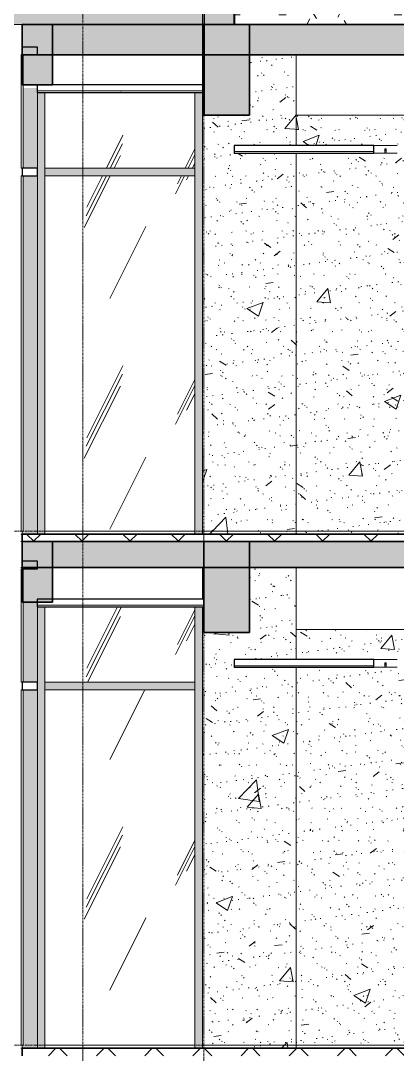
# Model space of a CAD drawing. Header units: millimetres. Extents: x 1240 to 198004, y -7796 to 35300.
# Drawn here: x 150554 to 153041, y 22540 to 29375 of the extents above; entities that cross this region are included whole.
import ezdxf

# ---------------------------------------------------------------- set-up
doc = ezdxf.new("R2010")
doc.units = ezdxf.units.MM
doc.linetypes.add('Centre', pattern=[31.75, 6.35, -4.7625, 15.875, -4.7625])
doc.linetypes.add('Grid Line', pattern=[22.225, 12.7, -3.175, 3.175, -3.175])
for name, color, linetype, lineweight in [('0-2', 50, 'Continuous', 5), ('A-CLNG', 13, 'Continuous', 9), ('A-CLNG-1', 13, 'Continuous', 25), ('A-CLNG-PATT-1', 13, 'Continuous', 9), ('A-FLOR', 192, 'Continuous', 9), ('A-FLOR-1', 10, 'Continuous', 35), ('A-FLOR-2', 7, 'Continuous', 9), ('A-FLOR-3', 192, 'Continuous', 35), ('A-FLOR-LEVL-2', 51, 'Centre', 9), ('A-FLOR-PATT-1', 7, 'Continuous', 9), ('A-FLOR-PATT-3', 8, 'Continuous', 9), ('A-GLAZ-CURT', 52, 'Continuous', 9), ('A-GLAZ-CURT-1', 52, 'Continuous', 18), ('A-GLAZ-CWMG', 51, 'Continuous', 9), ('A-GLAZ-CWMG-1', 51, 'Continuous', 25), ('A-WALL-PATT-3', 111, 'Continuous', 5), ('A-WALL-PATT-4', 111, 'Continuous', 9), ('E-LITE-EQPM', 33, 'Continuous', 9), ('I-WALL', 2, 'Continuous', 9), ('I-WALL-2', 2, 'Continuous', 25), ('S-BEAM-1', 12, 'Continuous', 5), ('S-BEAM-2', 10, 'Continuous', 35), ('S-BEAM-3', 7, 'Continuous', 9), ('S-GRID-1', 1, 'Grid Line', 9)]:
    doc.layers.add(name, color=color, linetype=linetype, lineweight=lineweight)
pattern_1 = [(50, (196301.1, 0), (1093.104, -95.634), [114.3, -1257.3]), (355, (196301.1, 0), (-211.457, 1146.34), [91.44, -1005.84]), (100.451, (196392.2, -8), (881.656, 1050.7), [97.14, -1068.54]), (46.184, (196301.1, 304.8), (1626.475, -252.257), [171.45, -1885.95]), (96.636, (196436.6, 283.8), (1424.416, 1484.565), [145.71, -1602.81]), (351.184, (196301.1, 304.8), (1424.43, 1484.55), [137.16, -1508.76]), (21, (196453.5, 228.6), (909.686, -613.591), [114.3, -1257.3]), (326, (196453.5, 228.6), (370.812, 1105.13), [91.44, -1005.84]), (71.451, (196529.3, 177.5), (1280.503, 491.528), [97.14, -1068.54]), (37.5, (196301.1, 0), (18.5313, 507.3303), [50.292, -943.356, 50.292, -970.788, -1009.65]), (37.5, (196301.1, 0), (18.5313, 507.3303), [-2014.728, 50.292, -959.358]), (7.5, (196301.1, 0), (400.918, 601.0836), [50.292, -531.876, 50.292, -920.496, -384.81]), (7.5, (196301.1, 0), (400.918, 601.0836), [-1552.956, 50.292, -334.518]), (327.5, (195961.25, 0), (813.545, -34.3737), [50.292, -330.708, 50.292, -1138.428, -1577.34]), (327.5, (195961.25, 0), (813.545, -34.3737), [-1569.72, 50.292, -1527.048]), (317.5, (195808.85, 0), (888.775, 152.56), [50.292, -445.008, 50.292, -739.14, -1120.14]), (317.5, (195808.85, 0), (888.775, 152.56), [-1284.732, 50.292, -1069.848])]
pattern_2 = [(37.5, (196301.1, 0), (-4.79953, 146.8239), [5.029, -110.795, 5.029, -124.511, -123.825]), (37.5, (196301.1, 0), (-4.79953, 146.8239), [-245.364, 5.029, -118.796]), (7.5, (196301.1, 0), (134.8574, 215.0472), [5.029, -57.455, 5.029, -99.365, -40.005]), (7.5, (196301.1, 0), (134.8574, 215.0472), [-166.878, 5.029, -34.976]), (327.5, (196207.37, 0), (237.29776, 0.4316), [5.029, -33.071, 5.029, -132.131, -179.07]), (327.5, (196207.37, 0), (237.29776, 0.4316), [-175.26, 5.029, -174.041]), (317.5, (196207.37, 0), (229.06706, 66.8792), [5.029, -14.021, 5.029, -84.887, -102.87]), (317.5, (196207.37, 0), (229.06706, 66.8792), [-108.966, 5.029, -97.841])]
pattern_3 = [(45, (196301.1, 0), (-159.099, 159.099), []), (135, (196301.1, 0), (-159.099, -159.099), [])]
pattern_4 = [(63.435, (1790.26, 104.33), (-0.001, 1524.001), [532.463, -2875.304]), (63.435, (266.26, 104.33), (-0.001, 1524.001), [532.463, -2875.304]), (63.435, (2519.8, 398.8), (-0.001, 1524.001), [532.463, -2875.304]), (63.435, (995.8, 398.8), (-0.001, 1524.001), [532.463, -2875.304]), (63.435, (2409.4, 294.83), (-0.001, 1524.001), [532.463, -2875.304]), (63.435, (885.4, 294.83), (-0.001, 1524.001), [532.463, -2875.304]), (63.435, (2296.8, 890.1), (-0.001, 1524.001), [258.802, -3148.965]), (63.435, (772.8, 890.1), (-0.001, 1524.001), [258.8, -3148.965]), (63.435, (2223.2, 797.95), (-0.001, 1524.001), [532.463, -2875.304]), (63.435, (699.2, 797.95), (-0.001, 1524.001), [532.463, -2875.304]), (63.435, (2236.2, 864.1), (-0.001, 1524.001), [532.463, -2875.304]), (63.435, (712.2, 864.1), (-0.001, 1524.001), [532.463, -2875.304]), (63.435, (1621.35, 573.94), (-0.001, 1524.001), [532.463, -2875.304]), (63.435, (97.35, 573.94), (-0.001, 1524.001), [532.463, -2875.304]), (63.435, (1634.34, 651.9), (-0.001, 1524.001), [532.463, -2875.304]), (63.435, (110.34, 651.9), (-0.001, 1524.001), [532.463, -2875.304]), (63.435, (1637.84, 708.1), (-0.001, 1524.001), [532.463, -2875.304]), (63.435, (113.84, 708.1), (-0.001, 1524.001), [532.463, -2875.304])]
pattern_5 = [(0, (196301.1, 0), (1219.2, 304.8), [50.292, -864.108, 50.292, -864.108, -4876.8]), (0, (196301.1, 0), (1219.2, 304.8), [-1828.8, 50.292, -1778.508, 50.292, -864.108, -2133.6]), (0, (196301.1, 0), (1219.2, 304.8), [-4572, 50.292, -559.308, 50.292, -1473.708]), (120, (196758.3, 152.4), (-873.5645, 903.4582), [50.292, -864.108, 50.292, -864.108, -4876.8]), (120, (196758.3, 152.4), (-873.5645, 903.4582), [-1828.8, 50.292, -1778.508, 50.292, -864.108, -2133.6]), (120, (196758.3, 152.4), (-873.5645, 903.4582), [-4572, 50.292, -559.308, 50.292, -1473.708]), (240, (196910.7, 762), (-345.6355, -1208.2582), [50.292, -864.108, 50.292, -864.108, -4876.8]), (240, (196910.7, 762), (-345.6355, -1208.2582), [-1828.8, 50.292, -1778.508, 50.292, -864.108, -2133.6]), (240, (196910.7, 762), (-345.6355, -1208.2582), [-4572, 50.292, -559.308, 50.292, -1473.708])]

# ---------------------------------------------------------------- blocks, each defined once
blk = doc.blocks.new('NCV_TKTC_KET CAU_rvt-2-TKCS_MẶT ĐỨNG NỘI KHU 2')
at = {"layer": 'A-FLOR-PATT-1'}
for points in [[(-40175.1, 29150), (-33537.4, 29150), (-33537.4, 29350), (-45736.9, 29350), (-45736.9, 29150), (-40814.9, 29150)], [(-26936.9, 25760), (-26936.9, 25930), (-45737.4, 25930), (-45737.4, 25760), (-27379.4, 25760)]]:
    blk.add_hatch(color=256, dxfattribs=at).paths.add_polyline_path(points)
at = {"layer": 'S-BEAM-1'}
for points in [[(-44535.3, 29350), (-44335.3, 29350), (-44335.3, 29650), (-44535.3, 29650)], [(-45537.4, 28950), (-45537.4, 29350), (-45737.4, 29350), (-45737.4, 28950)], [(-44235.3, 28750), (-44235.3, 29350), (-44535.3, 29350), (-44535.3, 28750)], [(-45537.4, 25530), (-45537.4, 25930), (-45737.4, 25930), (-45737.4, 25530)], [(-44536.9, 25330), (-44236.9, 25330), (-44236.9, 25930), (-44536.9, 25930), (-44536.9, 25759.2)]]:
    blk.add_hatch(color=256, dxfattribs=at).paths.add_polyline_path(points)
at = {"layer": 'A-FLOR-1'}
for p, q in [((-33537.4, 29350), (-45736.9, 29350)), ((-45736.9, 29350), (-45736.9, 29150)), ((-45736.9, 29150), (-33537.4, 29150)), ((-26936.9, 25930), (-45737.4, 25930)), ((-45737.4, 25930), (-45737.4, 25760)), ((-45737.4, 25760), (-26936.9, 25760))]:
    blk.add_line(p, q, dxfattribs=at)
at = {"layer": 'A-FLOR-2'}
for p, q in [((-45743, 29150), (-45747, 29150)), ((-45747, 25930), (-45737.4, 25930)), ((-45737.4, 25760), (-45747, 25760))]:
    blk.add_line(p, q, dxfattribs=at)
at = {"layer": 'S-BEAM-2'}
for p, q in [((-44535.3, 29650), (-44535.3, 29350)), ((-44335.3, 29350), (-44335.3, 29650)), ((-45537.4, 29350), (-45737.4, 29350)), ((-45737.4, 29350), (-45737.4, 28950)), ((-45537.4, 28950), (-45537.4, 29350)), ((-44535.3, 29350), (-44535.3, 28750)), ((-44235.3, 29350), (-44335.3, 29350)), ((-44235.3, 28750), (-44235.3, 29350)), ((-45737.4, 28950), (-45537.4, 28950)), ((-44535.3, 28750), (-44235.3, 28750)), ((-45537.4, 25930), (-45737.4, 25930)), ((-45737.4, 25930), (-45737.4, 25530)), ((-45537.4, 25530), (-45537.4, 25930)), ((-44236.9, 25930), (-44536.9, 25930)), ((-44536.9, 25930), (-44536.9, 25330)), ((-44236.9, 25330), (-44236.9, 25930)), ((-45737.4, 25530), (-45537.4, 25530)), ((-44536.9, 25330), (-44236.9, 25330))]:
    blk.add_line(p, q, dxfattribs=at)
at = {"layer": 'S-BEAM-3'}
for p, q in [((-40546.9, 28750), (-43926.9, 28750)), ((-40546.9, 25350), (-43926.9, 25350))]:
    blk.add_line(p, q, dxfattribs=at)
blk = doc.blocks.new('System Panel - Glazed-1838995-TKCS_MẶT ĐỨNG NỘI KHU 2')
at = {"layer": 'A-GLAZ-CURT-1'}
for p, q in [((-45731, 7950), (-45743, 7950)), ((-45743, 7950), (-45743, 5600)), ((-45731, 5600), (-45731, 7950)), ((-45743, 5600), (-45731, 5600))]:
    blk.add_line(p, q, dxfattribs=at)
blk = doc.blocks.new('System Panel - Glazed-1838997-TKCS_MẶT ĐỨNG NỘI KHU 2')
at = {"layer": 'A-GLAZ-CURT-1'}
for p, q in [((-45731, 8750), (-45743, 8750)), ((-45743, 8750), (-45743, 8000)), ((-45731, 8000), (-45731, 8750)), ((-45743, 8000), (-45731, 8000))]:
    blk.add_line(p, q, dxfattribs=at)
blk = doc.blocks.new('Rectangular Mullion - 50 x 100mm-1838988-TKCS_MẶT ĐỨNG NỘI KHU 2')
at = {"layer": 'A-GLAZ-CWMG-1'}
for p, q in [((-45637, 8800), (-45737, 8800)), ((-45737, 8800), (-45737, 8750)), ((-45737, 8750), (-45637, 8750)), ((-45637, 8750), (-45637, 8800))]:
    blk.add_line(p, q, dxfattribs=at)
blk = doc.blocks.new('Rectangular Mullion - 50 x 100mm-1838991-TKCS_MẶT ĐỨNG NỘI KHU 2')
at = {"layer": 'A-GLAZ-CWMG-1'}
for p, q in [((-45637, 8000), (-45737, 8000)), ((-45737, 8000), (-45737, 7950)), ((-45637, 7950), (-45637, 8000)), ((-45737, 7950), (-45637, 7950))]:
    blk.add_line(p, q, dxfattribs=at)
blk = doc.blocks.new('Rectangular Mullion - 50 x 100mm-1838993-TKCS_MẶT ĐỨNG NỘI KHU 2')
at = {"layer": 'A-GLAZ-CWMG'}
blk.add_hatch(color=256, dxfattribs=at).paths.add_polyline_path([(-45731, 5580), (-45637, 5580), (-45637, 7950), (-45731, 7950), (-45731, 5600), (-45737, 5600), (-45737, 5580)])
for p, q in [((-45637, 7950), (-45637, 5580)), ((-45737, 5600), (-45737, 5580))]:
    blk.add_line(p, q, dxfattribs=at)
blk = doc.blocks.new('Rectangular Mullion - 50 x 100mm-1838994-TKCS_MẶT ĐỨNG NỘI KHU 2')
at = {"layer": 'A-GLAZ-CWMG'}
blk.add_hatch(color=256, dxfattribs=at).paths.add_polyline_path([(-45637, 8000), (-45637.4, 8530), (-45731, 8530), (-45731, 8000), (-45637.4, 8000)])
blk.add_line((-45637, 8500), (-45637, 8000), dxfattribs=at)
blk = doc.blocks.new('System Panel - Glazed-V503-TKCS_MẶT ĐỨNG NỘI KHU 2')
at = {"layer": 'A-GLAZ-CURT'}
h = blk.add_hatch(dxfattribs=at)
h.set_pattern_fill('FP_43', color=256, style=0, pattern_type=2)
h.set_pattern_definition(pattern_4)
h.paths.add_polyline_path([(-44596.9, 22600), (-44596.9, 24950), (-45587.4, 24950), (-45587.4, 22600), (-45293.3, 22600)])
blk.add_line((-45587.4, 22600), (-44596.9, 22600), dxfattribs=at)
blk = doc.blocks.new('System Panel - Glazed-V504-TKCS_MẶT ĐỨNG NỘI KHU 2')
at = {"layer": 'A-GLAZ-CURT'}
h = blk.add_hatch(dxfattribs=at)
h.set_pattern_fill('FP_43', color=256, style=0, pattern_type=2)
h.set_pattern_definition(pattern_4)
h.paths.add_polyline_path([(-44596.9, 25000), (-44596.9, 25500), (-45587.4, 25500), (-45587.4, 25000), (-45293.3, 25000)])
blk = doc.blocks.new('Rectangular Mullion - 50 x 100mm-V377-TKCS_MẶT ĐỨNG NỘI KHU 2')
at = {"layer": 'A-GLAZ-CWMG'}
blk.add_hatch(color=256, dxfattribs=at).paths.add_polyline_path([(-45637, 8980), (-45587.4, 8980), (-45587.4, 11375), (-45637, 11375), (-45637, 9000)])
blk.add_line((-45587.4, 11375), (-45587.4, 8980), dxfattribs=at)
blk = doc.blocks.new('Rectangular Mullion - 50 x 100mm-V378-TKCS_MẶT ĐỨNG NỘI KHU 2')
at = {"layer": 'A-GLAZ-CWMG'}
blk.add_hatch(color=256, dxfattribs=at).paths.add_polyline_path([(-45587.4, 11375), (-45587.4, 11900), (-45637, 11900), (-45637, 11375)])
blk.add_line((-45587.4, 11900), (-45587.4, 11375), dxfattribs=at)
blk = doc.blocks.new('Rectangular Mullion - 50 x 100mm-V379-TKCS_MẶT ĐỨNG NỘI KHU 2')
at = {"layer": 'A-GLAZ-CWMG'}
blk.add_hatch(color=256, dxfattribs=at).paths.add_polyline_path([(-44546.9, 11375), (-44546.9, 11900), (-44596.9, 11900), (-44596.9, 11375)])
blk.add_line((-44596.9, 11375), (-44596.9, 11900), dxfattribs=at)
blk = doc.blocks.new('Rectangular Mullion - 50 x 100mm-V380-TKCS_MẶT ĐỨNG NỘI KHU 2')
at = {"layer": 'A-GLAZ-CWMG'}
blk.add_hatch(color=256, dxfattribs=at).paths.add_polyline_path([(-44596.9, 8980), (-44546.9, 8980), (-44546.9, 11375), (-44596.9, 11375), (-44596.9, 9000)])
blk.add_line((-44596.9, 8980), (-44596.9, 11375), dxfattribs=at)
blk = doc.blocks.new('Rectangular Mullion - 50 x 100mm-1903587-TKCS_MẶT ĐỨNG NỘI KHU 2')
at = {"layer": 'A-GLAZ-CWMG'}
blk.add_hatch(color=256, dxfattribs=at).paths.add_polyline_path([(-45587.4, 11350), (-44596.9, 11350), (-44596.9, 11400), (-45587.4, 11400)])
for p, q in [((-45587.4, 11350), (-45587.4, 11400)), ((-44596.9, 11400), (-45587.4, 11400)), ((-44596.9, 11350), (-45587.4, 11350)), ((-44596.9, 11400), (-44596.9, 11350))]:
    blk.add_line(p, q, dxfattribs=at)
blk = doc.blocks.new('LIC_06-ĐÈN LED TRÒN DOWNLIGHT_ P_18W - LIC_06-ĐÈN LED TRÒN DOWNLIGHT_ P_18W - ÁNH SÁNG 6000K-1339139-TKCS_MẶT ĐỨNG NỘI KHU 2')
at = {"layer": 'E-LITE-EQPM'}
for p, q in [((-34532.4, 8128), (-34542.4, 8128)), ((-34532.4, 8128), (-34542.4, 8128)), ((-34542.4, 8127.4), (-34542.4, 8127.9)), ((-34542.4, 8127.2), (-34542.4, 8127.4)), ((-34542.4, 8119), (-34542.4, 8127.2)), ((-34532.4, 8127.2), (-34542.4, 8127.2)), ((-34542.4, 8116), (-34542.4, 8119)), ((-34532.4, 8119), (-34542.4, 8119)), ((-34542.4, 8100), (-34542.4, 8116)), ((-34532.4, 8116), (-34542.4, 8116)), ((-34532.4, 8100), (-34542.4, 8100)), ((-34532.4, 8127.9), (-34532.4, 8127.4)), ((-34532.4, 8127.4), (-34532.4, 8127.2)), ((-34532.4, 8127.2), (-34532.4, 8119)), ((-34532.4, 8119), (-34532.4, 8116)), ((-34532.4, 8116), (-34532.4, 8100))]:
    blk.add_line(p, q, dxfattribs=at)
blk = doc.blocks.new('System Panel - Glazed-V516-TKCS_MẶT ĐỨNG NỘI KHU 2')
at = {"layer": 'A-GLAZ-CURT'}
h = blk.add_hatch(dxfattribs=at)
h.set_pattern_fill('FP_43', color=256, style=0, pattern_type=2)
h.set_pattern_definition(pattern_4)
h.paths.add_polyline_path([(-44596.9, 26000), (-44596.9, 28350), (-45587.4, 28350), (-45587.4, 26000), (-45293.3, 26000)])
blk.add_line((-45587.4, 26000), (-44596.9, 26000), dxfattribs=at)
blk = doc.blocks.new('System Panel - Glazed-V517-TKCS_MẶT ĐỨNG NỘI KHU 2')
at = {"layer": 'A-GLAZ-CURT'}
h = blk.add_hatch(dxfattribs=at)
h.set_pattern_fill('FP_43', color=256, style=0, pattern_type=2)
h.set_pattern_definition(pattern_4)
h.paths.add_polyline_path([(-44596.9, 28400), (-44596.9, 28900), (-45587.4, 28900), (-45587.4, 28400), (-45293.3, 28400)])

msp = doc.modelspace()

# ---------------------------------------------------------------- hatches: boundary and pattern name
at = {"layer": 'A-CLNG-PATT-1'}
h = msp.add_hatch(dxfattribs=at)
h.set_pattern_fill('FP_45', color=256, style=0, pattern_type=2)
h.set_pattern_definition(pattern_5)
h.paths.add_polyline_path([(151007.8, 28900), (151764.2, 28900), (151764.2, 28910), (150663.7, 28910), (150663.7, 28900)])
h = msp.add_hatch(dxfattribs=at)
h.set_pattern_fill('FP_45', color=256, style=0, pattern_type=2)
h.set_pattern_definition(pattern_5)
h.paths.add_polyline_path([(168921.7, 28500), (169164.2, 28500), (169164.2, 28510), (161841.2, 28510), (161841.2, 28500), (167642.1, 28500)])
h.paths.add_polyline_path([(151964.1, 28500), (152886.3, 28500), (152886.3, 28510), (151964.1, 28510)])
h.paths.add_polyline_path([(153041.2, 28500), (155086.3, 28500), (155086.3, 28510), (153041.2, 28510)])
h.paths.add_polyline_path([(155241.2, 28500), (157286.3, 28500), (157286.3, 28510), (155241.2, 28510)])
h.paths.add_polyline_path([(161564.2, 28500), (161686.3, 28500), (161686.3, 28510), (159641.2, 28510), (159641.2, 28500), (161244.3, 28500)])
h.paths.add_polyline_path([(157441.2, 28500), (159486.3, 28500), (159486.3, 28510), (157441.2, 28510)])
h = msp.add_hatch(dxfattribs=at)
h.set_pattern_fill('FP_45', color=256, style=0, pattern_type=2)
h.set_pattern_definition(pattern_5)
h.paths.add_polyline_path([(168921.7, 25100), (169164.2, 25100), (169164.2, 25110), (161841.2, 25110), (161841.2, 25100), (167642.1, 25100)])
h.paths.add_polyline_path([(153041.2, 25100), (155086.3, 25100), (155086.3, 25110), (153041.2, 25110)])
h.paths.add_polyline_path([(152287.3, 25100), (152886.3, 25100), (152886.3, 25110), (151964.1, 25110), (151964.1, 25100)])
h.paths.add_polyline_path([(155241.2, 25100), (157286.3, 25100), (157286.3, 25110), (155241.2, 25110)])
h.paths.add_polyline_path([(157441.2, 25100), (159486.3, 25100), (159486.3, 25110), (157441.2, 25110)])
h.paths.add_polyline_path([(159641.2, 25100), (161686.3, 25100), (161686.3, 25110), (159641.2, 25110)])
at = {"layer": 'A-FLOR-PATT-3'}
h = msp.add_hatch(dxfattribs=at)
h.set_pattern_fill('FP_37', color=256, style=0, pattern_type=2)
h.set_pattern_definition([(0, (196301.1, 0), (609.6, 152.4), [50.292, -406.908, 50.292, -406.908, -2438.4]), (0, (196301.1, 0), (609.6, 152.4), [-914.4, 50.292, -864.108, 50.292, -406.908, -1066.8]), (0, (196301.1, 0), (609.6, 152.4), [-2286, 50.292, -254.508, 50.292, -711.708]), (120, (196529.7, 76.2), (-436.78227, 451.7291), [50.292, -406.908, 50.292, -406.908, -2438.4]), (120, (196529.7, 76.2), (-436.78227, 451.7291), [-914.4, 50.292, -864.108, 50.292, -406.908, -1066.8]), (120, (196529.7, 76.2), (-436.78227, 451.7291), [-2286, 50.292, -254.508, 50.292, -711.708]), (240, (196605.9, 381), (-172.81773, -604.1291), [50.292, -406.908, 50.292, -406.908, -2438.4]), (240, (196605.9, 381), (-172.81773, -604.1291), [-914.4, 50.292, -864.108, 50.292, -406.908, -1066.8]), (240, (196605.9, 381), (-172.81773, -604.1291), [-2286, 50.292, -254.508, 50.292, -711.708])])
h.paths.add_polyline_path([(162764.2, 29350), (162764.2, 29500), (151963.7, 29500), (151963.7, 29350), (162523.8, 29350)])
h = msp.add_hatch(dxfattribs=at)
h.set_pattern_fill('FP_42', color=256, style=0, pattern_type=2)
h.set_pattern_definition(pattern_3)
h.paths.add_polyline_path([(169164.2, 25930), (169164.2, 25980), (150563.7, 25980), (150563.7, 25930), (168921.7, 25930)])
h = msp.add_hatch(dxfattribs=at)
h.set_pattern_fill('FP_42', color=256, style=0, pattern_type=2)
h.set_pattern_definition(pattern_3)
h.paths.add_polyline_path([(169164.2, 22530), (169164.2, 22580), (150563.7, 22580), (150563.7, 22530), (168921.7, 22530)])
at = {"layer": 'A-WALL-PATT-3'}
msp.add_hatch(color=256, dxfattribs=at).paths.add_polyline_path([(150564.2, 29350), (151755.8, 29350), (151755.8, 30750), (142989.2, 30750), (142989.2, 29350), (150563.7, 29350)])
at = {"layer": 'A-WALL-PATT-4'}
h = msp.add_hatch(dxfattribs=at)
h.set_pattern_fill('FP_38', color=256, style=0, pattern_type=2)
h.set_pattern_definition(pattern_1)
h.paths.add_polyline_path([(151764.2, 26000), (152364.2, 26000), (152364.2, 28500), (151964.1, 28500), (151965.8, 28550), (152364.2, 28550), (152364.2, 29150), (152065.8, 29150), (152065.8, 28750), (151765.8, 28750), (151764.2, 28026.9)])
h = msp.add_hatch(dxfattribs=at)
h.set_pattern_fill('FP_39', color=256, style=0, pattern_type=2)
h.set_pattern_definition(pattern_2)
h.paths.add_polyline_path([(151764.2, 26000), (152364.2, 26000), (152364.2, 28500), (151964.1, 28500), (151965.8, 28550), (152364.2, 28550), (152364.2, 29150), (152065.8, 29150), (152065.8, 28750), (151765.8, 28750), (151764.2, 28026.9)])
h = msp.add_hatch(dxfattribs=at)
h.set_pattern_fill('FP_38', color=256, style=0, pattern_type=2)
h.set_pattern_definition(pattern_1)
h.paths.add_polyline_path([(152364.2, 26000), (152374.2, 26000), (152374.2, 28500), (152364.2, 28500), (152364.2, 28026.9)])
h.paths.add_polyline_path([(152364.2, 28550), (152374.2, 28550), (152374.2, 29150), (152364.2, 29150)])
h = msp.add_hatch(dxfattribs=at)
h.set_pattern_fill('FP_39', color=256, style=0, pattern_type=2)
h.set_pattern_definition(pattern_2)
h.paths.add_polyline_path([(152364.2, 26000), (152374.2, 26000), (152374.2, 28500), (152364.2, 28500), (152364.2, 28026.9)])
h.paths.add_polyline_path([(152364.2, 28550), (152374.2, 28550), (152374.2, 29150), (152364.2, 29150)])
h = msp.add_hatch(dxfattribs=at)
h.set_pattern_fill('FP_38', color=256, style=0, pattern_type=2)
h.set_pattern_definition(pattern_1)
h.paths.add_polyline_path([(151754.2, 26000), (151764.2, 26000), (151764.2, 28750), (151754.2, 28750), (151754.2, 28026.9)])
h = msp.add_hatch(dxfattribs=at)
h.set_pattern_fill('FP_39', color=256, style=0, pattern_type=2)
h.set_pattern_definition(pattern_2)
h.paths.add_polyline_path([(151754.2, 26000), (151764.2, 26000), (151764.2, 28750), (151754.2, 28750), (151754.2, 28026.9)])
h = msp.add_hatch(dxfattribs=at)
h.set_pattern_fill('FP_40', color=256, style=0, pattern_type=2)
h.set_pattern_definition(pattern_1)
h.paths.add_polyline_path([(152374.2, 26000), (155754.2, 26000), (155754.2, 28500), (155241.2, 28500), (155241.2, 28550), (155754.2, 28550), (155754.2, 28750), (152374.2, 28750), (152374.2, 28550), (152886.3, 28550), (152886.3, 28500), (152374.2, 28500), (152374.2, 28026.9)])
h.paths.add_polyline_path([(152890.9, 28500), (152886.3, 28500), (152886.3, 28550), (153041.1, 28550), (153041.1, 28500), (152899.7, 28500)])
h.paths.add_polyline_path([(155086.3, 28500), (153041.2, 28500), (153041.2, 28550), (155086.3, 28550), (155086.3, 28510)])
h.paths.add_polyline_path([(155090.9, 28500), (155086.3, 28500), (155086.3, 28550), (155241.1, 28550), (155241.1, 28500), (155099.7, 28500)])
h = msp.add_hatch(dxfattribs=at)
h.set_pattern_fill('FP_41', color=256, style=0, pattern_type=2)
h.set_pattern_definition(pattern_2)
h.paths.add_polyline_path([(152374.2, 26000), (155754.2, 26000), (155754.2, 28500), (155241.2, 28500), (155241.2, 28550), (155754.2, 28550), (155754.2, 28750), (152374.2, 28750), (152374.2, 28550), (152886.3, 28550), (152886.3, 28500), (152374.2, 28500), (152374.2, 28026.9)])
h.paths.add_polyline_path([(152890.9, 28500), (152886.3, 28500), (152886.3, 28550), (153041.1, 28550), (153041.1, 28500), (152899.7, 28500)])
h.paths.add_polyline_path([(155086.3, 28500), (153041.2, 28500), (153041.2, 28550), (155086.3, 28550), (155086.3, 28510)])
h.paths.add_polyline_path([(155090.9, 28500), (155086.3, 28500), (155086.3, 28550), (155241.1, 28550), (155241.1, 28500), (155099.7, 28500)])
h = msp.add_hatch(dxfattribs=at)
h.set_pattern_fill('FP_38', color=256, style=0, pattern_type=2)
h.set_pattern_definition(pattern_1)
h.paths.add_polyline_path([(152364.2, 22600), (152364.2, 25100), (151964.1, 25100), (151964.1, 25150), (152364.2, 25150), (152364.2, 25760), (152064.2, 25759.2), (152064.2, 25330), (151764.2, 25330), (151764.2, 22600), (152287.3, 22600)])
h.paths.add_polyline_path([(152124.2, 25980), (152364.2, 25980), (152364.2, 26000), (151764.2, 26000), (151764.2, 25980)])
h = msp.add_hatch(dxfattribs=at)
h.set_pattern_fill('FP_39', color=256, style=0, pattern_type=2)
h.set_pattern_definition(pattern_2)
h.paths.add_polyline_path([(152364.2, 22600), (152364.2, 25100), (151964.1, 25100), (151964.1, 25150), (152364.2, 25150), (152364.2, 25760), (152064.2, 25759.2), (152064.2, 25330), (151764.2, 25330), (151764.2, 22600), (152287.3, 22600)])
h.paths.add_polyline_path([(152124.2, 25980), (152364.2, 25980), (152364.2, 26000), (151764.2, 26000), (151764.2, 25980)])
h = msp.add_hatch(dxfattribs=at)
h.set_pattern_fill('FP_38', color=256, style=0, pattern_type=2)
h.set_pattern_definition(pattern_1)
h.paths.add_polyline_path([(152364.2, 22600), (152374.2, 22600), (152374.2, 25100), (152364.2, 25100), (152364.2, 23491.5)])
h.paths.add_polyline_path([(152374.2, 25150), (152374.2, 25760), (152364.2, 25759.2), (152364.2, 25150)])
h.paths.add_polyline_path([(152364.2, 25980), (152374.2, 25980), (152374.2, 26000), (152364.2, 26000)])
h = msp.add_hatch(dxfattribs=at)
h.set_pattern_fill('FP_39', color=256, style=0, pattern_type=2)
h.set_pattern_definition(pattern_2)
h.paths.add_polyline_path([(152364.2, 22600), (152374.2, 22600), (152374.2, 25100), (152364.2, 25100), (152364.2, 23491.5)])
h.paths.add_polyline_path([(152374.2, 25150), (152374.2, 25760), (152364.2, 25759.2), (152364.2, 25150)])
h.paths.add_polyline_path([(152364.2, 25980), (152374.2, 25980), (152374.2, 26000), (152364.2, 26000)])
h = msp.add_hatch(dxfattribs=at)
h.set_pattern_fill('FP_40', color=256, style=0, pattern_type=2)
h.set_pattern_definition(pattern_1)
h.paths.add_polyline_path([(153566.9, 22600), (155754.2, 22600), (155754.2, 25100), (155241.2, 25100), (155241.2, 25150), (155754.2, 25150), (155754.2, 25350), (152374.2, 25350), (152374.2, 25150), (152886.3, 25150), (152886.3, 25100), (152374.2, 25100), (152374.2, 22600)])
h.paths.add_polyline_path([(153036.6, 25100), (152886.3, 25100), (152886.3, 25150), (153041.1, 25150), (153041.1, 25100)])
h.paths.add_polyline_path([(154859.5, 25100), (153041.2, 25100), (153041.2, 25150), (155086.3, 25150), (155086.3, 25100)])
h.paths.add_polyline_path([(155090.9, 25100), (155086.3, 25100), (155086.3, 25150), (155241.1, 25150), (155241.1, 25100), (155099.7, 25100)])
h.paths.add_polyline_path([(152374.2, 25980), (155754.2, 25980), (155754.2, 26000), (152374.2, 26000)])
h = msp.add_hatch(dxfattribs=at)
h.set_pattern_fill('FP_41', color=256, style=0, pattern_type=2)
h.set_pattern_definition(pattern_2)
h.paths.add_polyline_path([(153566.9, 22600), (155754.2, 22600), (155754.2, 25100), (155241.2, 25100), (155241.2, 25150), (155754.2, 25150), (155754.2, 25350), (152374.2, 25350), (152374.2, 25150), (152886.3, 25150), (152886.3, 25100), (152374.2, 25100), (152374.2, 22600)])
h.paths.add_polyline_path([(153036.6, 25100), (152886.3, 25100), (152886.3, 25150), (153041.1, 25150), (153041.1, 25100)])
h.paths.add_polyline_path([(154859.5, 25100), (153041.2, 25100), (153041.2, 25150), (155086.3, 25150), (155086.3, 25100)])
h.paths.add_polyline_path([(155090.9, 25100), (155086.3, 25100), (155086.3, 25150), (155241.1, 25150), (155241.1, 25100), (155099.7, 25100)])
h.paths.add_polyline_path([(152374.2, 25980), (155754.2, 25980), (155754.2, 26000), (152374.2, 26000)])
h = msp.add_hatch(dxfattribs=at)
h.set_pattern_fill('FP_39', color=256, style=0, pattern_type=2)
h.set_pattern_definition(pattern_2)
h.paths.add_polyline_path([(151764.2, 22580), (151764.2, 25500), (151754.2, 25500), (151754.2, 22580), (151760.2, 22580)])
h.paths.add_polyline_path([(151754.2, 25550), (151764.2, 25550), (151764.2, 25760), (151754.2, 25759.2)])
h = msp.add_hatch(dxfattribs=at)
h.set_pattern_fill('FP_38', color=256, style=0, pattern_type=2)
h.set_pattern_definition(pattern_1)
h.paths.add_polyline_path([(152287.3, 19200), (152364.2, 19200), (152364.2, 21700), (151964.1, 21700), (151964.1, 21750), (152364.2, 21750), (152364.2, 22360), (152064.2, 22360), (152064.2, 21930), (151764.2, 21930), (151764.2, 19200)])
h.paths.add_polyline_path([(151764.2, 22580), (152364.2, 22580), (152364.2, 22600), (151764.2, 22600)])
h = msp.add_hatch(dxfattribs=at)
h.set_pattern_fill('FP_39', color=256, style=0, pattern_type=2)
h.set_pattern_definition(pattern_2)
h.paths.add_polyline_path([(152287.3, 19200), (152364.2, 19200), (152364.2, 21700), (151964.1, 21700), (151964.1, 21750), (152364.2, 21750), (152364.2, 22360), (152064.2, 22360), (152064.2, 21930), (151764.2, 21930), (151764.2, 19200)])
h.paths.add_polyline_path([(151764.2, 22580), (152364.2, 22580), (152364.2, 22600), (151764.2, 22600)])
h = msp.add_hatch(dxfattribs=at)
h.set_pattern_fill('FP_38', color=256, style=0, pattern_type=2)
h.set_pattern_definition(pattern_1)
h.paths.add_polyline_path([(152364.2, 19200), (152374.2, 19200), (152374.2, 21700), (152364.2, 21700), (152364.2, 21223.7)])
h.paths.add_polyline_path([(152374.2, 21750), (152374.2, 22360), (152364.2, 22360), (152364.2, 21750)])
h.paths.add_polyline_path([(152364.2, 22580), (152374.2, 22580), (152374.2, 22600), (152364.2, 22600)])
h = msp.add_hatch(dxfattribs=at)
h.set_pattern_fill('FP_39', color=256, style=0, pattern_type=2)
h.set_pattern_definition(pattern_2)
h.paths.add_polyline_path([(152364.2, 19200), (152374.2, 19200), (152374.2, 21700), (152364.2, 21700), (152364.2, 21223.7)])
h.paths.add_polyline_path([(152374.2, 21750), (152374.2, 22360), (152364.2, 22360), (152364.2, 21750)])
h.paths.add_polyline_path([(152364.2, 22580), (152374.2, 22580), (152374.2, 22600), (152364.2, 22600)])
h = msp.add_hatch(dxfattribs=at)
h.set_pattern_fill('FP_40', color=256, style=0, pattern_type=2)
h.set_pattern_definition(pattern_1)
h.paths.add_polyline_path([(154846.5, 19200), (155754.2, 19200), (155754.2, 21700), (155241.2, 21700), (155241.2, 21750), (155754.2, 21750), (155754.2, 21950), (152374.2, 21950), (152374.2, 21750), (152886.3, 21750), (152886.3, 21700), (152374.2, 21700), (152374.2, 19200)])
h.paths.add_polyline_path([(153036.6, 21700), (152886.3, 21700), (152886.3, 21750), (153041.1, 21750), (153041.1, 21700)])
h.paths.add_polyline_path([(154859.5, 21700), (153041.2, 21700), (153041.2, 21750), (155086.3, 21750), (155086.3, 21700)])
h.paths.add_polyline_path([(155090.9, 21700), (155086.3, 21700), (155086.3, 21750), (155241.1, 21750), (155241.1, 21700), (155099.7, 21700)])
h.paths.add_polyline_path([(152374.2, 22580), (155754.2, 22580), (155754.2, 22600), (152374.2, 22600)])
h = msp.add_hatch(dxfattribs=at)
h.set_pattern_fill('FP_41', color=256, style=0, pattern_type=2)
h.set_pattern_definition(pattern_2)
h.paths.add_polyline_path([(154846.5, 19200), (155754.2, 19200), (155754.2, 21700), (155241.2, 21700), (155241.2, 21750), (155754.2, 21750), (155754.2, 21950), (152374.2, 21950), (152374.2, 21750), (152886.3, 21750), (152886.3, 21700), (152374.2, 21700), (152374.2, 19200)])
h.paths.add_polyline_path([(153036.6, 21700), (152886.3, 21700), (152886.3, 21750), (153041.1, 21750), (153041.1, 21700)])
h.paths.add_polyline_path([(154859.5, 21700), (153041.2, 21700), (153041.2, 21750), (155086.3, 21750), (155086.3, 21700)])
h.paths.add_polyline_path([(155090.9, 21700), (155086.3, 21700), (155086.3, 21750), (155241.1, 21750), (155241.1, 21700), (155099.7, 21700)])
h.paths.add_polyline_path([(152374.2, 22580), (155754.2, 22580), (155754.2, 22600), (152374.2, 22600)])

# ---------------------------------------------------------------- linework, layer by layer
at = {"layer": 'A-CLNG'}
for p, q in [((151764.2, 28910), (150663.7, 28910)), ((152886.3, 28510), (151964.1, 28510)), ((152886.3, 28550), (153041.1, 28550)), ((152958.7, 28500), (152886.3, 28500)), ((153041.1, 28500), (152968.8, 28500)), ((151764.2, 25510), (150663.7, 25510)), ((152886.3, 25110), (151964.1, 25110)), ((152886.3, 25150), (153041.1, 25150)), ((152958.7, 25100), (152886.3, 25100)), ((153041.1, 25100), (152968.8, 25100))]:
    msp.add_line(p, q, dxfattribs=at)
at = {"layer": 'A-CLNG-1'}
for p, q in [((151764.2, 28950), (150663.7, 28950)), ((150663.7, 28950), (150663.7, 28900)), ((151764.2, 28900), (151764.2, 28950)), ((150663.7, 28900), (151764.2, 28900)), ((152886.3, 28550), (151964.1, 28550)), ((151964.1, 28550), (151964.1, 28500)), ((152886.3, 28500), (152886.3, 28550)), ((151964.1, 28500), (152886.3, 28500)), ((151764.2, 25550), (150663.7, 25550)), ((150663.7, 25550), (150663.7, 25500)), ((150663.7, 25500), (151764.2, 25500)), ((151764.2, 25500), (151764.2, 25550)), ((152886.3, 25150), (151964.1, 25150)), ((151964.1, 25150), (151964.1, 25100)), ((151964.1, 25100), (152886.3, 25100)), ((152886.3, 25100), (152886.3, 25150))]:
    msp.add_line(p, q, dxfattribs=at)
at = {"layer": 'A-FLOR'}
for p, q in [((150554.1, 25980), (150563.7, 25980)), ((150554.1, 22580), (150563.7, 22580))]:
    msp.add_line(p, q, dxfattribs=at)
at = {"layer": 'A-FLOR-3'}
for p, q in [((151963.7, 29500), (151963.7, 29350)), ((151963.7, 29350), (162764.2, 29350)), ((169164.2, 25980), (150563.7, 25980)), ((150563.7, 25980), (150563.7, 25930)), ((150563.7, 25930), (169164.2, 25930)), ((169164.2, 22580), (150563.7, 22580)), ((150563.7, 22580), (150563.7, 22530))]:
    msp.add_line(p, q, dxfattribs=at)
at = {"layer": 'A-FLOR-LEVL-2'}
for p, q in [((104944.5, 26000), (194512.3, 26000)), ((104944.5, 22600), (194512.3, 22600))]:
    msp.add_line(p, q, dxfattribs=at)
at = {"layer": 'I-WALL'}
for p, q in [((151755.8, 29350), (151755.8, 30750)), ((142999.2, 29350), (150563.7, 29350)), ((151765.8, 29350), (151764.2, 29350)), ((152374.2, 29150), (152374.2, 28550)), ((151754.2, 25980), (151754.2, 28750)), ((152374.2, 28500), (152374.2, 25980)), ((155754.2, 26000), (151754.2, 26000)), ((151764.2, 26000), (151764.2, 25980)), ((151764.2, 26000), (160913.7, 26000)), ((151754.2, 25550), (151754.2, 25759.2)), ((152374.2, 25759.2), (152374.2, 25150)), ((151754.2, 22580), (151754.2, 25500)), ((152374.2, 25100), (152374.2, 22580)), ((155754.2, 22600), (151764.2, 22600)), ((151764.2, 22600), (160913.7, 22600))]:
    msp.add_line(p, q, dxfattribs=at)
at = {"layer": 'I-WALL-2'}
for p, q in [((151764.2, 29350), (151754.2, 29350)), ((151754.2, 29350), (151754.2, 28750)), ((151764.2, 28750), (151764.2, 29350)), ((151754.2, 28750), (151764.2, 28750))]:
    msp.add_line(p, q, dxfattribs=at)
at = {"layer": 'S-GRID-1'}
for p, q in [((150964.2, 5.5), (150964.2, 30542.5)), ((151764.2, 1910.5), (151764.2, 30542.5))]:
    msp.add_line(p, q, dxfattribs=at)

# ---------------------------------------------------------------- block references
at = {"layer": '0-2'}
msp.add_blockref('NCV_TKTC_KET CAU_rvt-2-TKCS_MẶT ĐỨNG NỘI KHU 2', (196301.1, 0), dxfattribs=at)
at = {"layer": 'A-GLAZ-CURT'}
for name, p in [('System Panel - Glazed-1838997-TKCS_MẶT ĐỨNG NỘI KHU 2', (196301.1, 20400)), ('System Panel - Glazed-V517-TKCS_MẶT ĐỨNG NỘI KHU 2', (196301.1, 0)), ('System Panel - Glazed-1838995-TKCS_MẶT ĐỨNG NỘI KHU 2', (196301.1, 20400)), ('System Panel - Glazed-V516-TKCS_MẶT ĐỨNG NỘI KHU 2', (196301.1, 0)), ('System Panel - Glazed-1838997-TKCS_MẶT ĐỨNG NỘI KHU 2', (196301.1, 17000)), ('System Panel - Glazed-V504-TKCS_MẶT ĐỨNG NỘI KHU 2', (196301.1, 0)), ('System Panel - Glazed-1838995-TKCS_MẶT ĐỨNG NỘI KHU 2', (196301.1, 17000)), ('System Panel - Glazed-V503-TKCS_MẶT ĐỨNG NỘI KHU 2', (196301.1, 0))]:
    msp.add_blockref(name, p, dxfattribs=at)
at = {"layer": 'A-GLAZ-CWMG'}
for name, p in [('Rectangular Mullion - 50 x 100mm-1838988-TKCS_MẶT ĐỨNG NỘI KHU 2', (196301.1, 20400)), ('Rectangular Mullion - 50 x 100mm-1838994-TKCS_MẶT ĐỨNG NỘI KHU 2', (196301.1, 20400)), ('Rectangular Mullion - 50 x 100mm-V378-TKCS_MẶT ĐỨNG NỘI KHU 2', (196301.1, 17000)), ('Rectangular Mullion - 50 x 100mm-V379-TKCS_MẶT ĐỨNG NỘI KHU 2', (196301.1, 17000)), ('Rectangular Mullion - 50 x 100mm-1838991-TKCS_MẶT ĐỨNG NỘI KHU 2', (196301.1, 20400)), ('Rectangular Mullion - 50 x 100mm-V377-TKCS_MẶT ĐỨNG NỘI KHU 2', (196301.1, 17000)), ('Rectangular Mullion - 50 x 100mm-1903587-TKCS_MẶT ĐỨNG NỘI KHU 2', (196301.1, 17000)), ('Rectangular Mullion - 50 x 100mm-V380-TKCS_MẶT ĐỨNG NỘI KHU 2', (196301.1, 17000)), ('Rectangular Mullion - 50 x 100mm-1838993-TKCS_MẶT ĐỨNG NỘI KHU 2', (196301.1, 20400)), ('Rectangular Mullion - 50 x 100mm-1838988-TKCS_MẶT ĐỨNG NỘI KHU 2', (196301.1, 17000)), ('Rectangular Mullion - 50 x 100mm-1838994-TKCS_MẶT ĐỨNG NỘI KHU 2', (196301.1, 17000)), ('Rectangular Mullion - 50 x 100mm-V378-TKCS_MẶT ĐỨNG NỘI KHU 2', (196301.1, 13600)), ('Rectangular Mullion - 50 x 100mm-V379-TKCS_MẶT ĐỨNG NỘI KHU 2', (196301.1, 13600)), ('Rectangular Mullion - 50 x 100mm-1838991-TKCS_MẶT ĐỨNG NỘI KHU 2', (196301.1, 17000)), ('Rectangular Mullion - 50 x 100mm-1838993-TKCS_MẶT ĐỨNG NỘI KHU 2', (196301.1, 17000)), ('Rectangular Mullion - 50 x 100mm-V377-TKCS_MẶT ĐỨNG NỘI KHU 2', (196301.1, 13600)), ('Rectangular Mullion - 50 x 100mm-1903587-TKCS_MẶT ĐỨNG NỘI KHU 2', (196301.1, 13600)), ('Rectangular Mullion - 50 x 100mm-V380-TKCS_MẶT ĐỨNG NỘI KHU 2', (196301.1, 13600))]:
    msp.add_blockref(name, p, dxfattribs=at)
at = {"layer": 'E-LITE-EQPM'}
for p in [(187501.1, 20400), (187501.1, 17000)]:
    msp.add_blockref('LIC_06-ĐÈN LED TRÒN DOWNLIGHT_ P_18W - LIC_06-ĐÈN LED TRÒN DOWNLIGHT_ P_18W - ÁNH SÁNG 6000K-1339139-TKCS_MẶT ĐỨNG NỘI KHU 2', p, dxfattribs=at)

doc.saveas('drawing.dxf')
